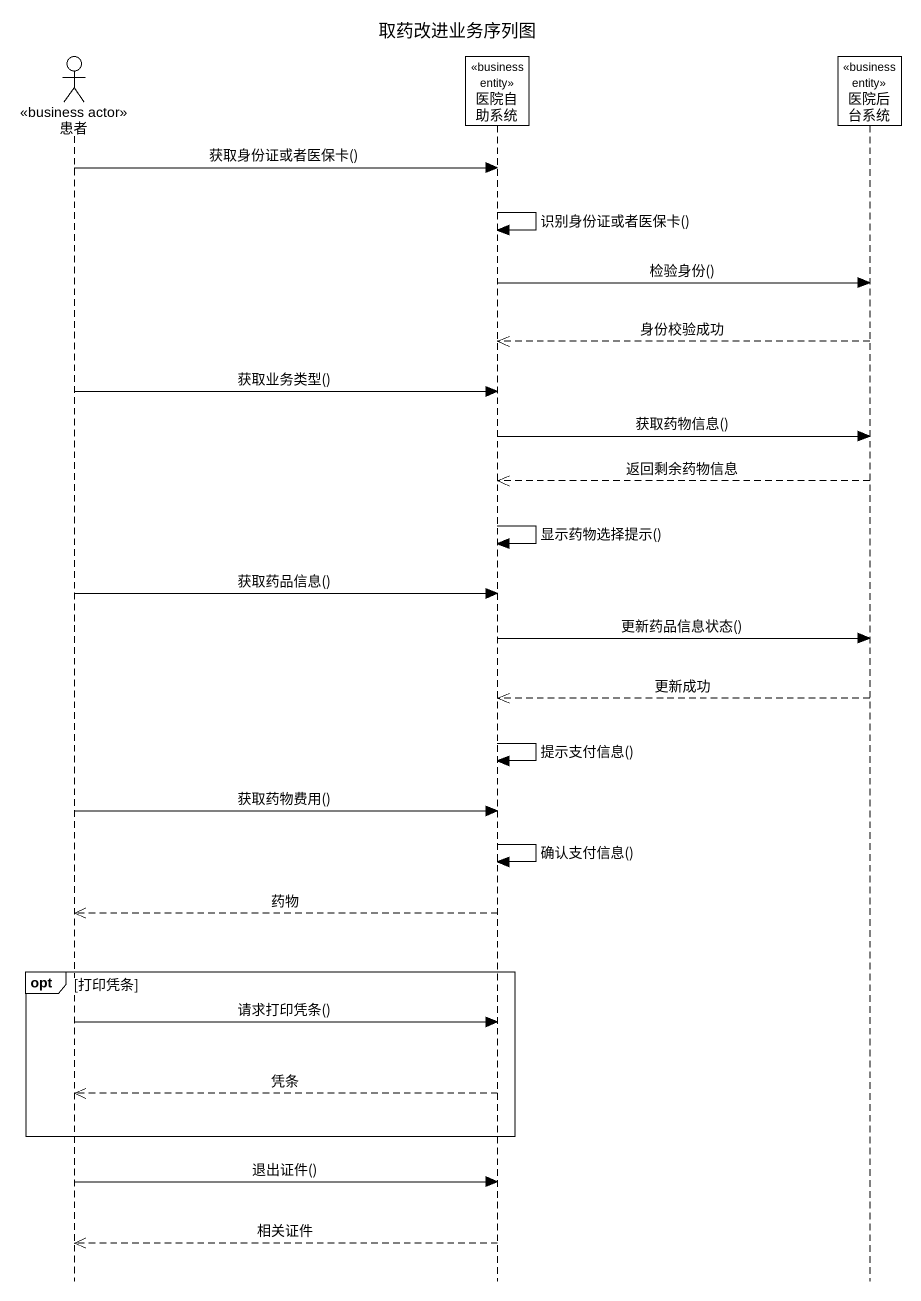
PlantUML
@startuml
title 取药改进业务序列图
hide footbox
actor 患者 <<business actor>>
participant 医院自助系统 <<business entity>>
participant 医院后台系统 <<business entity>>

患者 -> 医院自助系统 : 获取身份证或者医保卡()
医院自助系统 -> 医院自助系统 : 识别身份证或者医保卡()
医院自助系统 -> 医院后台系统 : 检验身份()
医院后台系统 -->> 医院自助系统 : 身份校验成功
患者 -> 医院自助系统 : 获取业务类型()
医院自助系统 -> 医院后台系统 : 获取药物信息()
医院后台系统 -->> 医院自助系统 : 返回剩余药物信息
医院自助系统 -> 医院自助系统 : 显示药物选择提示()
患者 -> 医院自助系统 : 获取药品信息()
医院自助系统 -> 医院后台系统 : 更新药品信息状态()
医院后台系统 -->> 医院自助系统 : 更新成功
医院自助系统 -> 医院自助系统 : 提示支付信息()
患者 -> 医院自助系统 : 获取药物费用()
医院自助系统 -> 医院自助系统 : 确认支付信息()
医院自助系统 -->> 患者 : 药物
opt 打印凭条
  患者 -> 医院自助系统 : 请求打印凭条()
  医院自助系统 -->> 患者 : 凭条
end
患者 -> 医院自助系统 : 退出证件()
医院自助系统 -->> 患者 : 相关证件
@enduml
